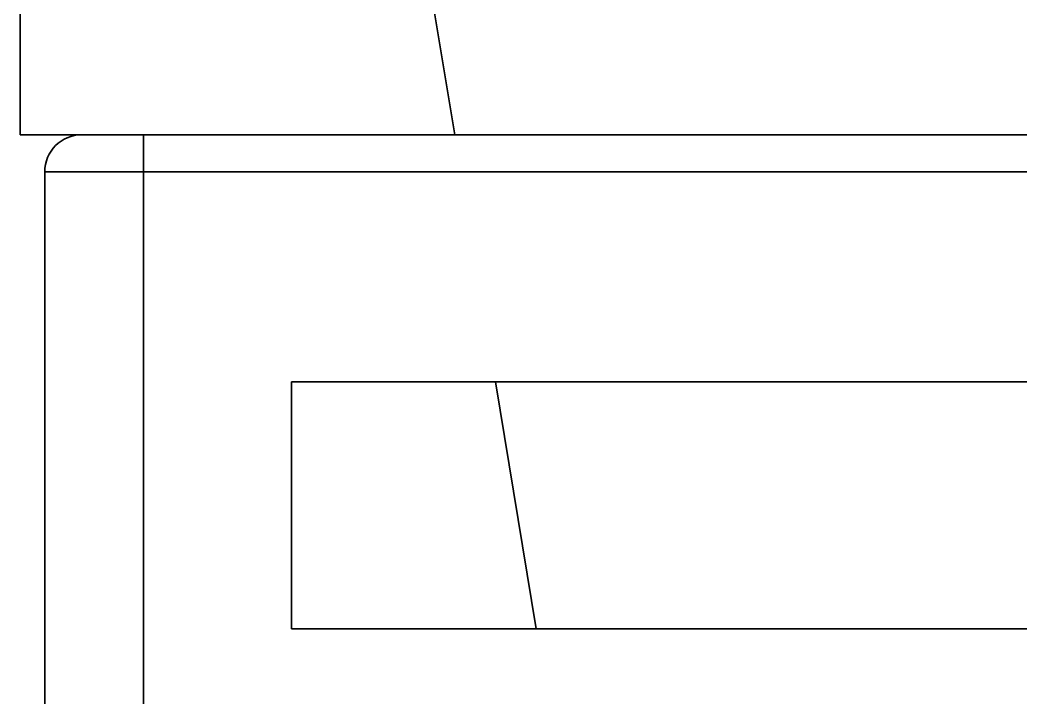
# Model space of a CAD drawing. Header units: millimetres. Extents: x -148 to 148, y -105 to 105.
# Drawn here: x -46.78 to -38.67, y 20.52 to 26.01 of the extents above; entities that cross this region are included whole.
import ezdxf

# ---------------------------------------------------------------- set-up
doc = ezdxf.new("R2010")
doc.units = ezdxf.units.MM
doc.layers.add('粗实线层', color=7, linetype='Continuous', lineweight=35)

msp = doc.modelspace()

# ---------------------------------------------------------------- linework, layer by layer
at = {"layer": '粗实线层', "color": 7, "lineweight": 35, "ltscale": 0.164695}
msp.add_line((-44.3296, 31.5809), (-43.2576, 25.0809), dxfattribs=at)
at = {"layer": '粗实线层', "color": 7, "lineweight": 35, "ltscale": 0.0625}
msp.add_line((-46.7796, 25.0809), (-46.7796, 27.5809), dxfattribs=at)
at = {"layer": '粗实线层', "color": 7, "lineweight": 35, "ltscale": 0.03}
msp.add_line((-45.5796, 25.0809), (-46.7796, 25.0809), dxfattribs=at)
at = {"layer": '粗实线层', "color": 7, "lineweight": 35, "ltscale": 0.0125}
msp.add_line((-45.7796, 25.0809), (-46.2796, 25.0809), dxfattribs=at)
at = {"layer": '粗实线层', "color": 7, "lineweight": 35, "ltscale": 0.0075}
msp.add_line((-45.7796, 24.781), (-45.7796, 25.0809), dxfattribs=at)
at = {"layer": '粗实线层', "color": 7, "lineweight": 35, "ltscale": 0.385}
for p, q in [((-30.3796, 25.0809), (-45.7796, 25.0809)), ((-30.3796, 24.781), (-45.7796, 24.781))]:
    msp.add_line(p, q, dxfattribs=at)
at = {"layer": '粗实线层', "color": 7, "lineweight": 35, "ltscale": 0.02}
msp.add_line((-45.7796, 24.781), (-46.5796, 24.781), dxfattribs=at)
at = {"layer": '粗实线层', "color": 7, "lineweight": 35, "ltscale": 0.1925}
for p, q in [((-46.5796, 17.0809), (-46.5796, 24.781)), ((-45.7796, 17.0809), (-45.7796, 24.781))]:
    msp.add_line(p, q, dxfattribs=at)
at = {"layer": '粗实线层', "color": 7, "lineweight": 35, "ltscale": 0.05}
msp.add_line((-44.5796, 21.0809), (-44.5796, 23.0809), dxfattribs=at)
at = {"layer": '粗实线层', "color": 7, "lineweight": 35, "ltscale": 0.325}
for p, q in [((-44.5796, 23.0809), (-31.5796, 23.0809)), ((-31.5796, 21.0809), (-44.5796, 21.0809))]:
    msp.add_line(p, q, dxfattribs=at)
at = {"layer": '粗实线层', "color": 7, "lineweight": 35, "ltscale": 0.050675}
msp.add_line((-42.9277, 23.0809), (-42.5979, 21.0809), dxfattribs=at)
at = {"layer": '粗实线层', "color": 7, "lineweight": 35}
msp.add_arc((-46.2796, 24.781), 0.3, 90.00001, 180, dxfattribs=at)

doc.saveas('drawing.dxf')
